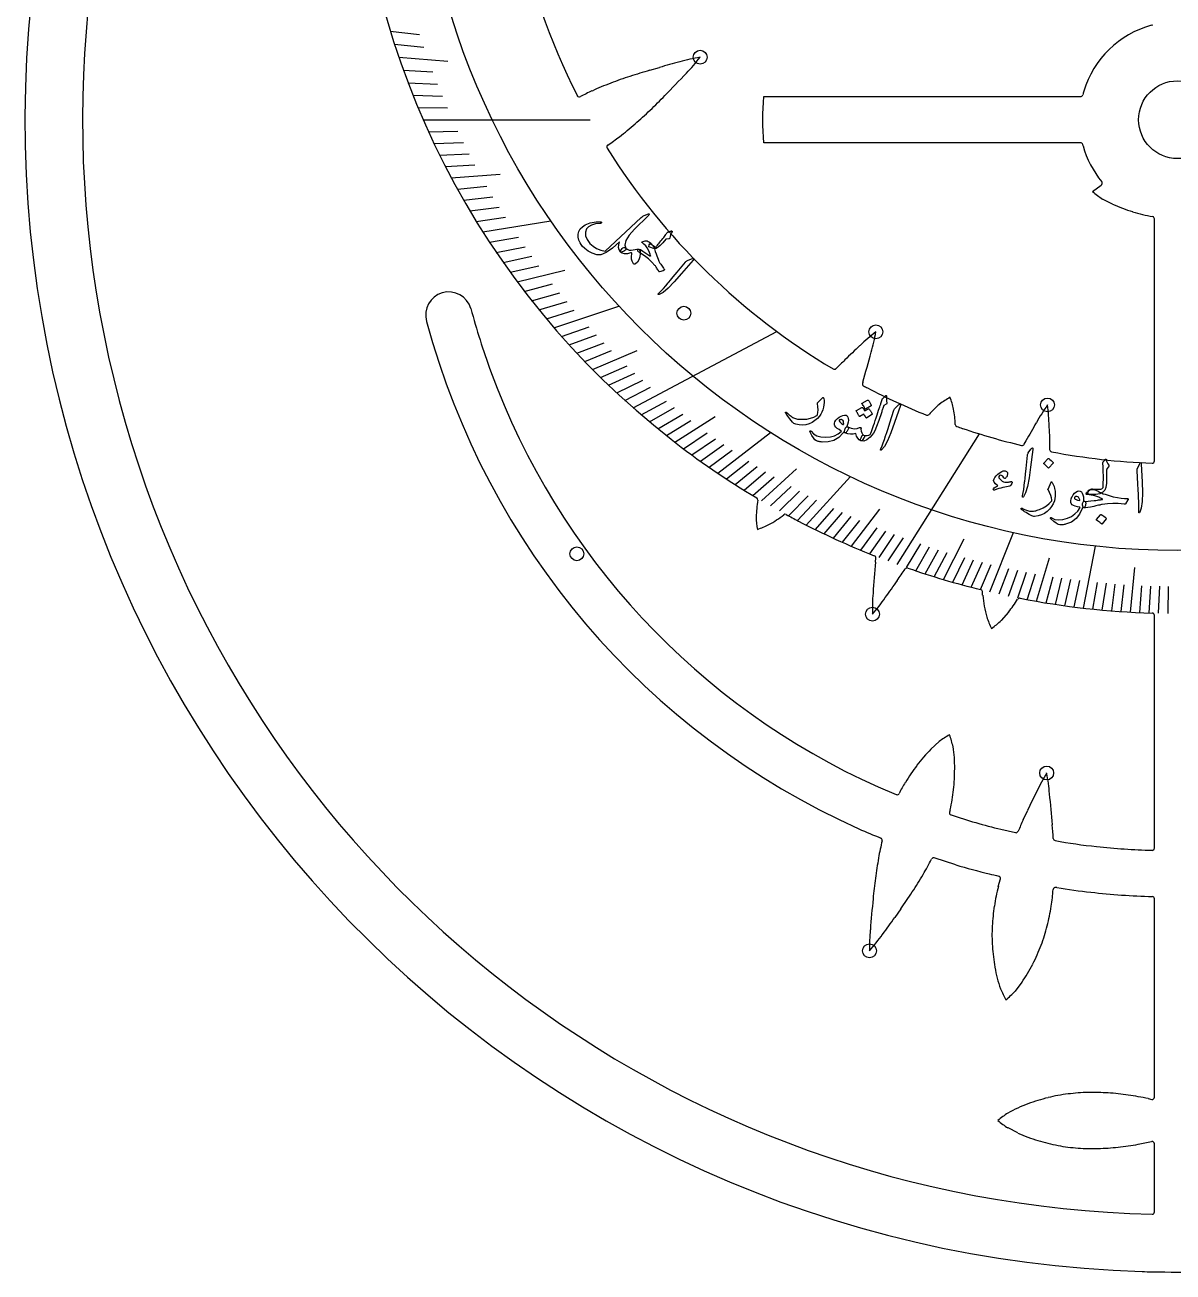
# Model space of a CAD drawing. Header units: millimetres. Extents: x -126 to 126, y -126 to 126.
# Drawn here: x -126 to -0.5, y -126 to 10.4 of the extents above; entities that cross this region are included whole.
import ezdxf

# ---------------------------------------------------------------- set-up
doc = ezdxf.new("R2010")
doc.units = ezdxf.units.MM
for name, color, linetype in [('CUT_INNER', 6, 'Continuous'), ('CUT_OUTER', 1, 'Continuous'), ('ENGRAVE', 7, 'Continuous'), ('ENGRAVE_FINE', 8, 'Continuous'), ('TEXT', 5, 'Continuous')]:
    doc.layers.add(name, color=color, linetype=linetype)

msp = doc.modelspace()

# ---------------------------------------------------------------- linework, layer by layer
at = {"layer": 'CUT_INNER'}
for points in [[(-2.85, 10.32), (-2.71, 10.36)], [(-57.7, 5.4), (-56.62, 5.72)], [(-45.24, 2.52), (-45.23, 2.52), (-10.6, 2.52)], [(-10.6, -2.52), (-45.23, -2.52), (-45.24, -2.52)], [(-10.32, -2.85), (-10.36, -2.71)], [(-9.29, -7.86), (-9.28, -7.86), (-8.33, -7.15)], [(-7.1, -9.23), (-8.19, -8.68), (-8.19, -8.67)], [(-2.52, -37.31), (-2.52, -10.84)], [(-77.25, -20.64), (-77.25, -20.64)], [(-34.4, -28.71), (-34.4, -28.72), (-34.44, -28.83)], [(-14.05, -33.49), (-14.01, -34.63), (-13.99, -35.76), (-13.98, -36.07)], [(-16.76, -35.49), (-16.56, -35.12)], [(-33.03, -48.37), (-33.03, -48.37), (-32.98, -47.92)], [(-21.3, -52), (-21.33, -51.6)], [(-18.47, -53.84), (-19.27, -54.76), (-19.28, -54.77)], [(-2.52, -79.64), (-2.52, -54.2)], [(-26.96, -68.82), (-26.06, -68), (-26.06, -67.99)], [(-32.71, -72.96), (-30.74, -73.79)], [(-24.86, -75.45), (-24.93, -75.71)], [(-16.86, -76.54), (-16.38, -75.51)], [(-19.32, -77.59), (-17.71, -77.95)], [(-24.23, -81.47), (-26.59, -80.71)], [(-19.59, -83.84), (-19.36, -83.01)], [(-13.2, -83.97), (-13.3, -83.95)], [(-2.52, -106.88), (-2.52, -85.19)], [(-30.26, -86.3), (-30.91, -87.23)], [(-17.02, -94.32), (-17.76, -95.3), (-17.76, -95.3)], [(-3.2, -107.04), (-2.82, -107.12)], [(-17.45, -110.79), (-18.53, -110.24), (-18.54, -110.24)], [(-2.52, -119.42), (-2.52, -111.98)]]:
    msp.add_lwpolyline(points, dxfattribs=at)
msp.add_circle((0, 0), 4.25, dxfattribs=at)
for centre, radius, start, end in [((0, 36.01), 89.99, 132.188, 232.0317), ((0, 0), 119.7, 123.398, 268.6716), ((-0.01, 36), 73.6, 191.2498, 206.9699), ((0, 0), 10.71, 105.4605, 163.1168), ((-49.03, -12.11), 19.2, 99.4258, 106.3044), ((-67.41, 18.55), 19.22, 315.5702, 322.4451), ((-12.27, -150.84), 162.72, 105.0139, 105.8153), ((-45.47, -39.45), 46.47, 108.0331, 110.7901), ((-36.84, -65.93), 74.32, 106.3023, 108.0412), ((-165.49, 109.81), 153.18, 315.5989, 316.873), ((-57.2, -12.19), 16.78, 113.957, 118.758), ((-50.2, -26.99), 33.14, 110.79, 114.6172), ((-2.04, 0.59), 8.58, 162.9427, 165.7441), ((-65.39, 2.74), 0.25, 206.8945, 298.2564), ((-109.1, 54.64), 74.3, 313.8315, 315.5729), ((-19.66, 0), 25.71, 174.3747, 185.6253), ((-10.6, 2.77), 0.25, 270, 345.2344), ((-89.82, 34.54), 46.44, 311.0796, 313.8396), ((-81.07, 24.51), 33.13, 307.2485, 311.0797), ((-72.41, 12.87), 18.63, 302.9136, 307.7196), ((-10.6, -2.77), 0.25, 14.7656, 90), ((-62.15, -2.97), 0.25, 123.6186, 212.168), ((-0.01, 36), 73.6, 212.0924, 239.2496), ((0, 0), 10.71, 195.4607, 219.372), ((-8.47, -6.95), 0.25, 306.5074, 38.6719), ((0.89, 4.74), 16.2, 231.079, 235.9007), ((0.42, 7.37), 18.22, 245.6368, 253.0112), ((0.84, 8.69), 19.61, 252.9499, 259.5411), ((-2.77, -10.84), 0.25, 0, 77.9167), ((-79.67, -21.35), 2.52, 16.3442, 196.1982), ((0.62, 0.21), 80.61, 194.9935, 200.0784), ((0, 0), 85, 195.0354, 245.809), ((-21.26, -38.42), 19.21, 127.5539, 134.4283), ((-51.92, -20.04), 19.21, 343.6942, 350.5732), ((76.55, -143.43), 162.72, 133.1389, 133.9403), ((-181.45, 14.22), 153.18, 343.7239, 344.998), ((-37.51, -27.04), 0.25, 239.2383, 314.8632), ((5.34, -69.94), 60.38, 133.6774, 134.9738), ((0, 0), 79.96, 200.0887, 245.8514), ((-34.2, -28.9), 0.25, 163.2618, 242.0508), ((-15.57, 6.23), 40.01, 242.0582, 242.7263), ((-0.05, 35.91), 73.5, 242.5766, 248.1234), ((-19.15, -39.23), 10.63, 130.0902, 138.8707), ((-16.43, -44.17), 16.2, 121.3915, 126.2132), ((-37.89, -34.99), 13.83, 13.998, 19.6473), ((1.41, -42.36), 19.2, 144.4259, 151.3043), ((-33.26, -33.68), 19.22, 0.5701, 7.4453), ((-27.34, -32.07), 0.25, 248.0273, 317.8337), ((-35.26, -33.63), 10.97, 1.6396, 10.4326), ((-24.04, -33.31), 0.25, 182.7913, 250.8398), ((-6.86, 15.88), 52.35, 250.7377, 251.4392), ((-0.01, 35.97), 73.58, 251.3672, 256.6207), ((125.5, -114.46), 162.72, 150.0139, 150.8153), ((-0.07, 35.91), 89.88, 232.0293, 239.2672), ((-16.98, -35.37), 0.25, 256.4648, 331.0897), ((-13.73, -36.06), 0.25, 180.787, 259.2773), ((-0.01, 35.92), 73.53, 259.2054, 267.8402), ((-2.77, -37.31), 0.25, 267.7148, 0), ((-33.99, -43.68), 12.07, 170.0713, 178.8901), ((-46.13, -41.56), 0.25, 351.5413, 59.2383), ((-32.25, -42.78), 13.83, 182.748, 188.3973), ((-50.89, -33.22), 12.69, 299.3758, 308.2035), ((-42.9, -43.39), 0.25, 61.6999, 126.5837), ((-1.67, 32.81), 86.39, 241.5865, 242.5859), ((-51.5, -29.59), 16.2, 290.1415, 294.9632), ((-0.08, 35.84), 89.82, 242.5755, 248.3998), ((-33.23, -47.9), 0.25, 354.5118, 68.3789), ((119.57, -61.79), 153.18, 174.9739, 176.248), ((-29.56, -49.26), 0.25, 70.8411, 146.1132), ((-0.1, 35.65), 89.63, 250.8703, 256.1761), ((-164.23, 42.5), 162.72, 324.3889, 325.1903), ((-86.15, -11.49), 67.79, 324.9861, 326.2825), ((-14.14, -53.46), 19.22, 174.9451, 181.8204), ((-21.58, -51.62), 0.25, 4.7344, 76.1133), ((-47.8, -41.42), 19.2, 318.801, 325.6793), ((-5.77, -50.31), 15.62, 186.2299, 195.1052), ((-28.94, -45.34), 13.48, 320.9189, 328.2643), ((-17.26, -52.57), 0.25, 78.9271, 147.1406), ((0, 35.95), 89.94, 258.9671, 268.2431), ((-7.83, -49.73), 13.83, 199.623, 205.2723), ((-2.77, -54.2), 0.25, 0, 88.0664), ((-30.08, -42.7), 16.2, 307.0165, 311.8382), ((-16.64, -81.17), 16.2, 120.74, 125.5618), ((-37.99, -71.75), 13.83, 13.3465, 18.9958), ((-14.01, -81.64), 18.22, 135.2978, 142.6722), ((-39.97, -70.95), 15.62, 359.9534, 8.8287), ((-12.9, -82.51), 19.62, 142.6121, 149.2033), ((-43.58, -71.02), 19.22, 353.3355, 0.1714), ((2.04, -81.52), 19.2, 148.3191, 155.1973), ((-33.15, -75.21), 19.22, 4.4631, 11.3384), ((-18.83, -79.21), 12.85, 148.2998, 154.4603), ((-44.27, -70.95), 19.93, 346.9345, 353.3454), ((130.74, -145.03), 162.72, 153.9069, 154.7083), ((-30.64, -73.56), 0.25, 247.1186, 333.8925), ((-166.39, -89.1), 153.18, 4.4919, 5.766), ((-24.69, -75.77), 0.25, 165.4295, 252.2034), ((-4.19, -15.38), 64.02, 251.2579, 256.3374), ((-10.99, -24.55), 58.1, 245.7766, 248.349), ((24.8, -96.03), 45.99, 154.9269, 156.661), ((-62.31, -81.1), 48.79, 2.958, 4.6936), ((-4.17, -85.78), 28.96, 166.1215, 169.9408), ((-32.53, -78.78), 0.25, 346.9322, 67.1186), ((-17.66, -77.71), 0.25, 257.2881, 336.501), ((-13.33, -78.57), 0.25, 183.16, 259.8305), ((-3.74, -27.93), 51.79, 259.2745, 264.3398), ((-1, -11.23), 68.68, 263.44, 268.5136), ((-2.77, -79.64), 0.25, 267.4576, 360), ((13.03, -88.95), 46.44, 169.8032, 172.5631), ((-52.76, -67.77), 28.99, 329.376, 333.2008), ((-26.66, -80.95), 0.25, 72.2034, 152.3898), ((-0.27, -0.97), 83.99, 253.4207, 255.9936), ((40.65, -92.56), 74.3, 172.555, 174.2964), ((-67.86, -58.96), 46.47, 326.7566, 329.5136), ((-14.75, -59.27), 23.91, 255.8672, 258.4375), ((-19.6, -82.95), 0.25, 344.7327, 77.2881), ((-91.16, -43.7), 74.32, 325.0258, 326.7647), ((3.52, -89.67), 23.83, 165.825, 171.0964), ((-35.3, -82.61), 21.76, 351.0602, 355.89), ((-13.34, -84.19), 0.25, 79.8305, 174.9283), ((-0.13, -1), 83.99, 261.0478, 263.6207), ((-0.79, -8.85), 76.11, 263.457, 268.5204), ((119.15, -100.33), 153.18, 174.3224, 175.5965), ((-2.77, -85.19), 0.25, 360, 87.4576), ((-163.44, 7.17), 162.72, 323.7374, 324.5388), ((0.82, -89.24), 21.1, 171.1168, 177.0852), ((-35.76, -82.63), 22.21, 345.6232, 351.2804), ((-14.46, -90.48), 19.22, 174.2936, 181.169), ((-0.35, -89.18), 19.93, 177.1039, 183.5149), ((-33.97, -83.08), 20.37, 339.3829, 345.6018), ((-47.98, -78.06), 19.2, 318.1497, 325.0277), ((-1.05, -89.22), 19.22, 183.505, 190.3409), ((-33.27, -83.34), 19.62, 332.7816, 339.3728), ((-4.59, -89.93), 15.62, 190.1229, 198.9982), ((-32.03, -84), 18.22, 325.4673, 332.8417), ((-6.68, -89.5), 13.83, 203.516, 209.1653), ((-29.36, -83.99), 16.2, 310.9095, 315.7312), ((-9.24, -130.19), 23.83, 85.9945, 91.2659), ((-10.93, -122.25), 15.62, 110.2924, 119.1677), ((-9.61, -125.61), 19.22, 103.6744, 110.5104), ((-9.44, -126.29), 19.93, 97.2734, 103.6844), ((-9.3, -127.46), 21.1, 91.2863, 97.2547), ((-9.62, -135.41), 29.07, 81.6368, 85.9815), ((-11.02, -144.95), 38.71, 78.3397, 81.6328), ((-2.77, -106.88), 0.25, 257.7877, 0), ((-10.87, -120.12), 13.83, 123.6855, 129.3348), ((-9.46, -96.83), 16.2, 231.079, 235.9007), ((-9.93, -94.2), 18.22, 245.6368, 253.0112), ((-9.5, -92.86), 19.62, 252.9511, 259.5423), ((-9.63, -81.2), 31.28, 279.8086, 282.5615), ((-2.77, -111.98), 0.25, 360, 102.2123), ((-9.37, -92.13), 20.37, 259.5524, 265.7713), ((-9.24, -90.29), 22.21, 265.7926, 271.4498), ((-9.35, -86.46), 26.04, 271.4671, 276.3026), ((-10.13, -79.42), 33.13, 276.311, 280.1422), ((-2.77, -119.42), 0.25, 268.7695, 360)]:
    msp.add_arc(centre, radius, start, end, dxfattribs=at)
at = {"layer": 'CUT_OUTER'}
msp.add_lwpolyline([(-2.75, -125.97), (-2.75, -125.97)], dxfattribs=at)
for centre, radius, start, end in [((0, 0), 126, 91.4066, 268.2425), ((-0.57, -19.39), 106.61, 268.2266, 268.8234), ((0, -2.4), 123.6, 268.7232, 271.2768)]:
    msp.add_arc(centre, radius, start, end, dxfattribs=at)
at = {"layer": 'ENGRAVE'}
for points in [[(-82.48, 0), (-64.21, 0)], [(-75.95, -12.27), (-68.5, -11.07)], [(-68.18, -22.74), (-61.07, -20.37)], [(-59.52, -31.49), (-43.79, -23.17)], [(-50.26, -38.65), (-44.48, -34.21)], [(-30.63, -48.62), (-21.64, -34.36)], [(-40.58, -44.32), (-35.74, -39.03)], [(-20.5, -51.62), (-17.93, -45.15)], [(-10.27, -53.4), (-8.97, -46.62)]]:
    msp.add_lwpolyline(points, dxfattribs=at)
for centre, radius in [((0, 36.01), 83.12), ((-52.18, 6.83), 0.756), ((-53.96, -21.16), 0.756), ((-32.97, -23.19), 0.756), ((-14.21, -31.19), 0.756), ((-65.66, -47.46), 0.756), ((-33.35, -54.07), 0.756), ((-14.3, -71.43), 0.756), ((-33.67, -90.88), 0.756)]:
    msp.add_circle(centre, radius, dxfattribs=at)
at = {"layer": 'ENGRAVE_FINE'}
for points in [[(-86.06, 9.68), (-82.86, 9.32)], [(-85.61, 8.25), (-82.4, 7.94)], [(-85.13, 6.83), (-79.76, 6.4)], [(-84.64, 5.42), (-81.42, 5.22)], [(-84.13, 4.04), (-80.9, 3.89)], [(-83.6, 2.68), (-80.37, 2.57)], [(-83.05, 1.33), (-79.82, 1.28)], [(-81.89, -1.31), (-78.67, -1.26)], [(-81.29, -2.6), (-78.07, -2.5)], [(-80.68, -3.87), (-77.45, -3.72)], [(-80.04, -5.13), (-76.82, -4.92)], [(-79.4, -6.37), (-74.03, -5.94)], [(-78.73, -7.58), (-75.52, -7.27)], [(-78.06, -8.78), (-74.85, -8.42)], [(-77.37, -9.97), (-74.17, -9.55)], [(-76.66, -11.13), (-73.48, -10.67)], [(-75.22, -13.4), (-72.05, -12.84)], [(-74.48, -14.51), (-71.32, -13.89)], [(-73.73, -15.6), (-70.58, -14.93)], [(-72.97, -16.67), (-69.83, -15.96)], [(-72.19, -17.73), (-66.99, -16.45)], [(-71.41, -18.77), (-68.31, -17.95)], [(-70.61, -19.79), (-67.53, -18.92)], [(-69.81, -20.79), (-66.74, -19.87)], [(-69, -21.77), (-65.95, -20.81)], [(-67.34, -23.69), (-64.33, -22.63)], [(-66.51, -24.63), (-63.51, -23.52)], [(-65.66, -25.54), (-62.69, -24.39)], [(-64.8, -26.44), (-61.86, -25.24)], [(-63.94, -27.33), (-59.06, -25.24)], [(-63.07, -28.19), (-60.17, -26.9)], [(-62.19, -29.04), (-59.32, -27.7)], [(-61.31, -29.88), (-58.46, -28.49)], [(-60.42, -30.69), (-57.6, -29.26)], [(-58.62, -32.28), (-55.85, -30.76)], [(-57.71, -33.05), (-54.98, -31.48)], [(-56.8, -33.8), (-54.09, -32.19)], [(-54.95, -35.26), (-50.54, -32.44)], [(-55.88, -34.54), (-53.2, -32.89)], [(-54.02, -35.97), (-51.41, -34.23)], [(-53.09, -36.66), (-50.51, -34.89)], [(-52.15, -37.34), (-49.61, -35.52)], [(-51.21, -38), (-48.7, -36.14)], [(-49.31, -39.28), (-46.87, -37.34)], [(-48.35, -39.9), (-45.95, -37.92)], [(-45.46, -41.66), (-41.66, -38.18)], [(-47.39, -40.5), (-45.03, -38.49)], [(-46.43, -41.09), (-44.11, -39.04)], [(-44.49, -42.22), (-42.25, -40.1)], [(-43.52, -42.77), (-41.32, -40.61)], [(-42.54, -43.3), (-40.38, -41.11)], [(-41.56, -43.82), (-39.45, -41.59)], [(-39.59, -44.81), (-37.57, -42.52)], [(-38.61, -45.29), (-36.62, -42.96)], [(-37.62, -45.75), (-35.68, -43.39)], [(-35.63, -46.64), (-32.55, -42.6)], [(-36.62, -46.2), (-34.73, -43.81)], [(-34.63, -47.06), (-32.83, -44.61)], [(-33.64, -47.47), (-31.88, -44.99)], [(-32.63, -47.86), (-30.93, -45.36)], [(-31.63, -48.25), (-29.97, -45.72)], [(-25.58, -50.28), (-23.31, -45.82)], [(-29.62, -48.97), (-28.06, -46.39)], [(-28.61, -49.32), (-27.1, -46.71)], [(-27.6, -49.65), (-26.14, -47.02)], [(-26.59, -49.97), (-25.18, -47.32)], [(-24.57, -50.57), (-23.26, -47.88)], [(-23.55, -50.85), (-22.3, -48.14)], [(-22.54, -51.12), (-21.33, -48.39)], [(-21.52, -51.38), (-20.37, -48.62)], [(-19.48, -51.86), (-18.43, -49.07)], [(-15.4, -52.66), (-14.01, -47.91)], [(-5.14, -53.84), (-4.67, -48.95)], [(-18.46, -52.08), (-17.47, -49.27)], [(-17.44, -52.28), (-16.5, -49.46)], [(-16.42, -52.48), (-15.53, -49.64)], [(-14.37, -52.83), (-13.6, -49.97)], [(-13.35, -52.99), (-12.63, -50.12)], [(-12.32, -53.14), (-11.66, -50.26)], [(-11.3, -53.28), (-10.69, -50.38)], [(-9.25, -53.51), (-8.74, -50.6)], [(-8.22, -53.61), (-7.77, -50.69)], [(-7.19, -53.7), (-6.8, -50.77)], [(-6.17, -53.78), (-5.83, -50.85)], [(-4.11, -53.9), (-3.89, -50.95)], [(-3.08, -53.94), (-2.92, -50.99)], [(-2.06, -53.97), (-1.94, -51.02)], [(-1.03, -53.98), (-0.97, -51.04)]]:
    msp.add_lwpolyline(points, dxfattribs=at)
at = {"layer": 'TEXT'}
for points in [[(-59.38, -11.97), (-59.96, -12.62), (-60.3, -13.2), (-60.41, -13.71), (-60.28, -14.15), (-60.3, -14.2), (-60.35, -14.26), (-60.45, -14.33), (-60.59, -14.41), (-60.7, -14.46), (-60.79, -14.5), (-60.86, -14.5), (-60.9, -14.48), (-61.04, -14.24), (-61.11, -13.97), (-61.09, -13.68), (-60.99, -13.37), (-61.78, -14.06), (-62.46, -14.52), (-63.03, -14.76), (-63.49, -14.76), (-64, -14.58), (-64.43, -14.36), (-64.79, -14.1), (-65.07, -13.81), (-65.29, -13.48), (-65.44, -13.16), (-65.52, -12.83), (-65.52, -12.51), (-65.44, -12.21), (-65.29, -11.95), (-65.06, -11.71), (-64.76, -11.51), (-64.58, -11.43), (-64.39, -11.35), (-64.2, -11.29), (-64, -11.24), (-63.78, -11.2), (-63.56, -11.17), (-63.33, -11.16), (-63.09, -11.16), (-63.06, -11.16), (-63.04, -11.17), (-63.01, -11.18), (-62.99, -11.2), (-62.98, -11.22), (-62.98, -11.25), (-62.98, -11.27), (-62.99, -11.29), (-63.01, -11.31), (-63.03, -11.33), (-63.06, -11.34), (-63.1, -11.34), (-63.64, -11.4), (-64.07, -11.52), (-64.4, -11.71), (-64.61, -11.95), (-64.73, -12.31), (-64.71, -12.69), (-64.54, -13.09), (-64.23, -13.52), (-63.89, -13.84), (-63.5, -14.1), (-63.06, -14.28), (-62.58, -14.38), (-58.62, -10.71), (-58.52, -10.63), (-58.44, -10.56), (-58.36, -10.51), (-58.3, -10.47), (-57.84, -10.29), (-57.77, -10.31), (-57.76, -10.35), (-57.79, -10.42), (-57.87, -10.51)], [(-55.52, -12.22), (-55.49, -12.21), (-55.46, -12.2), (-55.43, -12.19), (-55.4, -12.18), (-55.38, -12.18), (-55.36, -12.17), (-55.35, -12.16), (-55.34, -12.16), (-55.32, -12.16), (-55.3, -12.16), (-55.28, -12.17), (-55.27, -12.18), (-55.26, -12.2), (-55.25, -12.21), (-55.26, -12.23), (-55.26, -12.25), (-55.35, -12.42), (-55.42, -12.59), (-55.46, -12.76), (-55.49, -12.93), (-55.5, -12.96), (-55.52, -12.99), (-55.56, -13.01), (-55.6, -13.03), (-55.93, -13.06), (-56.27, -13.46), (-56.54, -13.75), (-56.78, -13.95), (-56.98, -14.08), (-57.14, -14.12), (-57.26, -14.1), (-57.4, -14.06), (-57.58, -13.99), (-57.8, -13.89), (-57.75, -13.69), (-57.67, -13.59), (-57.56, -13.59), (-57.42, -13.68), (-57.32, -13.77), (-57.23, -13.84), (-57.14, -13.9), (-57.06, -13.94), (-57.04, -13.92), (-57, -13.89), (-56.96, -13.84), (-56.9, -13.77), (-56.84, -13.7), (-56.76, -13.61), (-56.68, -13.51), (-56.59, -13.39), (-56.47, -13.25), (-56.36, -13.12), (-56.26, -12.99), (-56.17, -12.87), (-56.09, -12.76), (-56.01, -12.66), (-55.95, -12.56), (-55.89, -12.47), (-55.84, -12.4), (-55.8, -12.35), (-55.76, -12.31), (-55.73, -12.29), (-55.69, -12.28), (-55.65, -12.27), (-55.59, -12.25), (-55.52, -12.22)], [(-58.53, -13.37), (-58.42, -13.31), (-58.31, -13.27), (-58.2, -13.25), (-58.1, -13.24), (-57.98, -13.26), (-57.85, -13.32), (-57.72, -13.4), (-57.59, -13.51), (-57.52, -13.58), (-57.45, -13.65), (-57.4, -13.72), (-57.34, -13.8), (-57.3, -13.87), (-57.26, -13.95), (-57.22, -14.03), (-57.19, -14.11), (-57.09, -14.4), (-57, -14.66), (-56.92, -14.88), (-56.85, -15.08), (-56.79, -15.24), (-56.73, -15.37), (-56.69, -15.47), (-56.65, -15.55), (-56.58, -15.67), (-56.5, -15.8), (-56.42, -15.91), (-56.35, -16.02), (-56.27, -16.12), (-56.2, -16.22), (-56.14, -16.31), (-56.07, -16.39), (-56.07, -16.4), (-56.07, -16.42), (-56.08, -16.43), (-56.11, -16.45), (-56.23, -16.52), (-56.36, -16.57), (-56.49, -16.61), (-56.63, -16.64), (-56.64, -16.64), (-56.66, -16.64), (-56.68, -16.62), (-56.69, -16.61), (-56.75, -16.5), (-56.81, -16.4), (-56.87, -16.31), (-56.92, -16.22), (-56.98, -16.14), (-57.03, -16.06), (-57.08, -15.99), (-57.13, -15.93), (-57.46, -15.56), (-57.84, -15.21), (-58.28, -14.88), (-58.79, -14.56), (-58.87, -14.5), (-58.94, -14.44), (-58.99, -14.37), (-59.01, -14.29), (-59.02, -14.23), (-59.01, -14.18), (-58.97, -14.16), (-58.9, -14.15), (-58.72, -14.21), (-58.46, -14.36), (-58.11, -14.58), (-57.67, -14.89), (-57.65, -14.9), (-57.63, -14.9), (-57.62, -14.91), (-57.61, -14.9), (-57.61, -14.84), (-57.64, -14.72), (-57.72, -14.53), (-57.83, -14.28), (-57.98, -14.01), (-58.14, -13.78), (-58.33, -13.6), (-58.54, -13.44), (-58.56, -13.43), (-58.56, -13.41), (-58.55, -13.39), (-58.53, -13.37)], [(-58.86, -14.17), (-58.8, -14.26), (-58.76, -14.36), (-58.74, -14.49), (-58.74, -14.63), (-58.79, -15), (-58.89, -15.31), (-59.04, -15.57), (-59.25, -15.77), (-59.33, -15.81), (-59.4, -15.81), (-59.46, -15.77), (-59.52, -15.7), (-59.62, -15.48), (-59.68, -15.24), (-59.69, -14.96), (-59.66, -14.66), (-59.65, -14.6), (-59.68, -14.56), (-59.72, -14.55), (-59.79, -14.56), (-60.14, -14.66), (-60.45, -14.67), (-60.7, -14.61), (-60.9, -14.47), (-60.91, -14.45), (-60.91, -14.42), (-60.9, -14.37), (-60.88, -14.32), (-60.8, -14.2), (-60.71, -14.1), (-60.62, -14.02), (-60.53, -13.97), (-60.49, -13.97), (-60.44, -13.97), (-60.4, -13.99), (-60.36, -14.02), (-60.16, -14.16), (-59.95, -14.25), (-59.74, -14.27), (-59.52, -14.24), (-59.29, -14.18), (-59.1, -14.15), (-58.96, -14.15), (-58.86, -14.17)], [(-53.12, -15.22), (-52.96, -15.17), (-52.88, -15.18), (-52.88, -15.24), (-52.96, -15.35), (-54.23, -16.83), (-55.01, -17.74), (-55.67, -18.43), (-56.23, -18.88), (-56.67, -19.11), (-56.71, -19.11), (-56.75, -19.11), (-56.76, -19.1), (-56.76, -19.07), (-56.76, -19.05), (-56.74, -19.02), (-56.72, -18.99), (-56.69, -18.96), (-56.44, -18.72), (-56.19, -18.45), (-55.94, -18.16), (-55.68, -17.85), (-55.61, -17.77), (-55.43, -17.54), (-55.13, -17.18), (-54.71, -16.68), (-53.79, -15.57), (-53.74, -15.51), (-53.69, -15.47), (-53.63, -15.43), (-53.58, -15.4)], [(-38.79, -30.39), (-38.78, -30.38), (-38.76, -30.37), (-38.76, -30.36), (-38.75, -30.36), (-38.73, -30.37), (-38.71, -30.4), (-38.69, -30.43), (-38.68, -30.48), (-38.64, -30.7), (-38.63, -30.93), (-38.65, -31.18), (-38.7, -31.44), (-38.78, -31.71), (-38.88, -31.96), (-39, -32.2), (-39.13, -32.42), (-39.37, -32.68), (-39.63, -32.9), (-39.93, -33.09), (-40.27, -33.25), (-40.63, -33.35), (-40.99, -33.39), (-41.36, -33.37), (-41.74, -33.29), (-41.84, -33.25), (-41.93, -33.21), (-42.01, -33.15), (-42.08, -33.07), (-42.23, -32.89), (-42.37, -32.72), (-42.49, -32.57), (-42.6, -32.43), (-42.69, -32.31), (-42.76, -32.21), (-42.81, -32.12), (-42.85, -32.05), (-42.86, -32.04), (-42.86, -32.02), (-42.86, -32.01), (-42.85, -32), (-42.84, -31.98), (-42.83, -31.97), (-42.82, -31.97), (-42.8, -31.96), (-42.79, -31.96), (-42.77, -31.97), (-42.75, -31.98), (-42.74, -32), (-42.64, -32.1), (-42.54, -32.2), (-42.44, -32.28), (-42.35, -32.36), (-42.25, -32.43), (-42.16, -32.5), (-42.07, -32.55), (-41.97, -32.6), (-41.87, -32.64), (-41.77, -32.68), (-41.66, -32.71), (-41.54, -32.73), (-41.41, -32.75), (-41.27, -32.76), (-41.13, -32.76), (-40.98, -32.76), (-40.54, -32.73), (-40.13, -32.65), (-39.76, -32.52), (-39.43, -32.35), (-39.41, -32.33), (-39.38, -32.31), (-39.37, -32.28), (-39.35, -32.25), (-39.31, -32.01), (-39.3, -31.73), (-39.32, -31.41), (-39.37, -31.04), (-39.37, -31.02), (-39.36, -31), (-39.36, -30.98), (-39.35, -30.97)], [(-32.22, -30.47), (-32.12, -30.37), (-32.04, -30.3), (-31.98, -30.24), (-31.94, -30.21), (-31.92, -30.18), (-31.89, -30.17), (-31.87, -30.17), (-31.84, -30.17), (-31.82, -30.19), (-31.81, -30.21), (-31.8, -30.24), (-31.8, -30.28), (-31.82, -30.46), (-31.82, -30.63), (-31.8, -30.79), (-31.76, -30.94), (-31.75, -30.99), (-31.76, -31.03), (-31.79, -31.07), (-31.85, -31.11), (-32.1, -31.26), (-32.14, -31.36), (-32.18, -31.46), (-32.21, -31.56), (-32.25, -31.66), (-32.28, -31.76), (-32.31, -31.85), (-32.34, -31.95), (-32.37, -32.04), (-32.66, -32.89), (-32.9, -33.55), (-33.09, -34.01), (-33.24, -34.28), (-33.61, -34.72), (-33.97, -35), (-34.3, -35.14), (-34.62, -35.12), (-34.63, -35.12), (-34.63, -35.11), (-34.64, -35.11), (-34.65, -35.11), (-34.67, -35.04), (-34.65, -34.94), (-34.6, -34.79), (-34.5, -34.6), (-34.46, -34.53), (-34.41, -34.48), (-34.36, -34.47), (-34.31, -34.48), (-34.11, -34.53), (-33.92, -34.54), (-33.75, -34.5), (-33.6, -34.42), (-33.54, -34.27), (-33.47, -34.09), (-33.39, -33.89), (-33.31, -33.67), (-33.23, -33.43), (-33.14, -33.17), (-33.04, -32.88), (-32.94, -32.58), (-32.84, -32.28), (-32.75, -32.01), (-32.67, -31.77), (-32.6, -31.56), (-32.54, -31.38), (-32.49, -31.24), (-32.45, -31.12), (-32.42, -31.03), (-32.29, -30.59), (-32.27, -30.55), (-32.25, -30.52), (-32.24, -30.49), (-32.22, -30.47)], [(-33.89, -30.65), (-33.87, -30.65), (-33.86, -30.65), (-33.84, -30.65), (-33.82, -30.66), (-33.77, -30.72), (-33.72, -30.79), (-33.67, -30.85), (-33.63, -30.91), (-33.59, -30.98), (-33.55, -31.05), (-33.52, -31.12), (-33.48, -31.2), (-33.48, -31.22), (-33.48, -31.24), (-33.49, -31.26), (-33.5, -31.27), (-34.1, -31.64), (-34.12, -31.65), (-34.14, -31.64), (-34.15, -31.62), (-34.17, -31.59), (-34.18, -31.57), (-34.2, -31.53), (-34.23, -31.48), (-34.26, -31.42), (-34.3, -31.34), (-34.36, -31.26), (-34.42, -31.15), (-34.49, -31.04), (-34.5, -31.02), (-34.5, -31), (-34.49, -30.99), (-34.48, -30.99)], [(-30.49, -31.19), (-30.37, -31.09), (-30.29, -31.06), (-30.27, -31.12), (-30.3, -31.26), (-30.94, -33.1), (-31.33, -34.24), (-31.69, -35.11), (-32.04, -35.74), (-32.36, -36.11), (-32.4, -36.14), (-32.43, -36.15), (-32.45, -36.14), (-32.46, -36.12), (-32.47, -36.09), (-32.46, -36.06), (-32.45, -36.02), (-32.44, -35.98), (-32.3, -35.67), (-32.16, -35.33), (-32.03, -34.97), (-31.91, -34.58), (-31.88, -34.48), (-31.79, -34.2), (-31.64, -33.76), (-31.44, -33.14), (-31, -31.76), (-30.97, -31.69), (-30.93, -31.63), (-30.9, -31.58), (-30.86, -31.53)], [(-36.56, -34.24), (-37.03, -34.73), (-37.57, -35.06), (-38.18, -35.24), (-38.86, -35.25), (-38.94, -35.24), (-39.03, -35.23), (-39.11, -35.22), (-39.19, -35.2), (-39.27, -35.18), (-39.35, -35.15), (-39.42, -35.13), (-39.48, -35.1), (-39.63, -34.99), (-39.79, -34.8), (-39.97, -34.52), (-40.17, -34.16), (-40.18, -34.11), (-40.19, -34.07), (-40.18, -34.04), (-40.16, -34.02), (-40.13, -34.02), (-40.1, -34.02), (-40.08, -34.04), (-40.05, -34.07), (-39.79, -34.35), (-39.43, -34.55), (-38.98, -34.67), (-38.44, -34.7), (-37.95, -34.66), (-37.51, -34.55), (-37.11, -34.35), (-36.76, -34.08), (-36.75, -34.07), (-36.75, -34.06), (-36.75, -34.05), (-36.76, -34.04), (-37, -33.89), (-37.19, -33.75), (-37.34, -33.62), (-37.45, -33.49), (-37.5, -33.35), (-37.5, -33.19), (-37.45, -33.03), (-37.34, -32.85), (-37.32, -32.83), (-37.3, -32.8), (-37.28, -32.78), (-37.26, -32.76), (-37.24, -32.74), (-37.21, -32.71), (-37.19, -32.69), (-37.16, -32.66), (-36.97, -32.51), (-36.78, -32.4), (-36.6, -32.33), (-36.41, -32.3), (-36.24, -32.32), (-36.12, -32.39), (-36.03, -32.51), (-35.99, -32.67), (-35.98, -32.87), (-36, -33.08), (-36.06, -33.31), (-36.15, -33.55), (-36.14, -33.56), (-36.12, -33.56), (-36.11, -33.57), (-36.1, -33.57), (-36.08, -33.58), (-36.07, -33.58), (-36.05, -33.59), (-36.04, -33.6), (-36, -33.63), (-35.98, -33.68), (-35.98, -33.75), (-36, -33.83), (-36.03, -33.91), (-36.07, -33.99), (-36.12, -34.06), (-36.18, -34.13), (-36.24, -34.19), (-36.29, -34.23), (-36.34, -34.24), (-36.37, -34.24), (-36.51, -34.17), (-36.52, -34.18), (-36.53, -34.2), (-36.54, -34.22), (-36.56, -34.24)], [(-33.78, -31.62), (-33.77, -31.62), (-33.76, -31.62), (-33.74, -31.63), (-33.72, -31.64), (-33.67, -31.7), (-33.62, -31.76), (-33.57, -31.82), (-33.52, -31.89), (-33.48, -31.95), (-33.44, -32.02), (-33.41, -32.1), (-33.37, -32.17), (-33.37, -32.19), (-33.37, -32.21), (-33.38, -32.23), (-33.4, -32.24), (-34, -32.62), (-34.01, -32.62), (-34.03, -32.61), (-34.04, -32.6), (-34.05, -32.57), (-34.06, -32.55), (-34.08, -32.53), (-34.1, -32.49), (-34.13, -32.45), (-34.16, -32.39), (-34.2, -32.33), (-34.24, -32.26), (-34.29, -32.18), (-34.74, -32.45), (-34.76, -32.45), (-34.77, -32.44), (-34.79, -32.43), (-34.8, -32.4), (-34.81, -32.37), (-34.83, -32.34), (-34.86, -32.29), (-34.9, -32.23), (-34.94, -32.15), (-34.99, -32.06), (-35.06, -31.96), (-35.13, -31.84), (-35.13, -31.82), (-35.13, -31.81), (-35.13, -31.8), (-35.11, -31.79), (-34.51, -31.46), (-34.5, -31.46), (-34.49, -31.46), (-34.47, -31.46), (-34.45, -31.47), (-34.41, -31.52), (-34.38, -31.56), (-34.34, -31.61), (-34.3, -31.65), (-34.27, -31.7), (-34.24, -31.75), (-34.21, -31.8), (-34.18, -31.85)], [(-36.49, -33.27), (-36.5, -33.11), (-36.53, -32.97), (-36.59, -32.87), (-36.68, -32.81), (-36.74, -32.79), (-36.81, -32.79), (-36.87, -32.8), (-36.93, -32.82), (-36.95, -32.83), (-36.97, -32.85), (-36.97, -32.88), (-36.97, -32.92), (-36.93, -33.02), (-36.85, -33.12), (-36.72, -33.22), (-36.55, -33.31), (-36.53, -33.32), (-36.51, -33.31), (-36.5, -33.3), (-36.49, -33.27)], [(-34.31, -34.48), (-34.26, -34.52), (-34.22, -34.56), (-34.21, -34.6), (-34.21, -34.62), (-34.22, -34.66), (-34.23, -34.7), (-34.26, -34.74), (-34.29, -34.79), (-34.4, -34.95), (-34.49, -35.06), (-34.56, -35.12), (-34.62, -35.12), (-34.8, -35), (-34.96, -34.82), (-35.08, -34.59), (-35.18, -34.3), (-35.46, -34.38), (-35.75, -34.4), (-36.05, -34.35), (-36.38, -34.24), (-36.41, -34.21), (-36.42, -34.18), (-36.43, -34.13), (-36.42, -34.08), (-36.32, -33.76), (-36.31, -33.72), (-36.29, -33.69), (-36.26, -33.65), (-36.22, -33.62), (-36.18, -33.6), (-36.13, -33.59), (-36.09, -33.59), (-36.05, -33.6), (-35.66, -33.73), (-35.32, -33.79), (-35.02, -33.77), (-34.76, -33.67), (-34.73, -33.66), (-34.7, -33.65), (-34.67, -33.65), (-34.63, -33.66), (-34.61, -33.68), (-34.59, -33.7), (-34.59, -33.73), (-34.6, -33.76), (-34.61, -33.79), (-34.62, -33.81), (-34.63, -33.83), (-34.63, -33.85), (-34.58, -34.05), (-34.51, -34.23), (-34.42, -34.37), (-34.31, -34.48)], [(-16.03, -36.02), (-15.93, -35.9), (-15.86, -35.86), (-15.83, -35.91), (-15.83, -36.05), (-16.07, -37.99), (-16.22, -39.17), (-16.39, -40.11), (-16.6, -40.79), (-16.85, -41.23), (-16.88, -41.26), (-16.91, -41.27), (-16.93, -41.27), (-16.94, -41.25), (-16.95, -41.23), (-16.96, -41.2), (-16.95, -41.16), (-16.95, -41.11), (-16.87, -40.78), (-16.81, -40.42), (-16.76, -40.04), (-16.72, -39.63), (-16.7, -39.52), (-16.67, -39.24), (-16.62, -38.77), (-16.55, -38.12), (-16.4, -36.69), (-16.39, -36.61), (-16.37, -36.55), (-16.34, -36.48), (-16.31, -36.43)], [(-14.14, -37.06), (-14.13, -37.06), (-14.12, -37.05), (-14.1, -37.05), (-14.08, -37.06), (-13.95, -37.15), (-13.82, -37.25), (-13.71, -37.36), (-13.61, -37.49), (-13.6, -37.51), (-13.6, -37.52), (-13.6, -37.54), (-13.61, -37.55), (-14.08, -38.08), (-14.1, -38.09), (-14.11, -38.09), (-14.13, -38.08), (-14.15, -38.05), (-14.17, -38.04), (-14.2, -38.01), (-14.24, -37.97), (-14.29, -37.92), (-14.35, -37.85), (-14.43, -37.78), (-14.52, -37.7), (-14.62, -37.61), (-14.63, -37.6), (-14.63, -37.58), (-14.63, -37.57), (-14.62, -37.56)], [(-8.12, -40.11), (-8.11, -39.88), (-8.11, -39.64), (-8.1, -39.39), (-8.1, -39.13), (-8.1, -38.85), (-8.11, -38.56), (-8.11, -38.25), (-8.12, -37.93), (-8.18, -37.6), (-8.17, -37.55), (-8.16, -37.51), (-8.15, -37.48), (-8.13, -37.44), (-8.12, -37.42), (-8.1, -37.4), (-8.08, -37.37), (-8.05, -37.34), (-8.02, -37.3), (-7.99, -37.25), (-7.95, -37.2), (-7.91, -37.14), (-7.89, -37.12), (-7.87, -37.11), (-7.86, -37.1), (-7.83, -37.1), (-7.82, -37.1), (-7.8, -37.12), (-7.79, -37.14), (-7.79, -37.17), (-7.75, -37.33), (-7.7, -37.49), (-7.62, -37.64), (-7.52, -37.79), (-7.49, -37.84), (-7.49, -37.88), (-7.5, -37.91), (-7.53, -37.95), (-7.71, -38.16), (-7.73, -38.19), (-7.74, -38.23), (-7.75, -38.27), (-7.75, -38.33), (-7.75, -39.11), (-7.78, -39.73), (-7.84, -40.2), (-7.95, -40.51), (-8.15, -40.74), (-8.48, -40.9), (-8.94, -40.99), (-9.53, -40.99), (-9.74, -40.95), (-9.83, -40.87), (-9.81, -40.75), (-9.68, -40.59), (-9.66, -40.56), (-9.64, -40.54), (-9.62, -40.52), (-9.6, -40.5), (-9.58, -40.48), (-9.56, -40.47), (-9.54, -40.45), (-9.52, -40.43), (-9.48, -40.4), (-9.43, -40.38), (-9.37, -40.37), (-9.31, -40.37), (-9.03, -40.39), (-8.78, -40.4), (-8.56, -40.4), (-8.37, -40.38), (-8.27, -40.35), (-8.19, -40.3), (-8.14, -40.22), (-8.12, -40.11)], [(-4.16, -37.67), (-4.08, -37.53), (-4.02, -37.48), (-3.98, -37.52), (-3.96, -37.66), (-3.88, -39.61), (-3.84, -40.81), (-3.86, -41.76), (-3.96, -42.47), (-4.13, -42.93), (-4.16, -42.97), (-4.18, -42.99), (-4.2, -42.99), (-4.22, -42.98), (-4.23, -42.95), (-4.24, -42.92), (-4.24, -42.88), (-4.24, -42.84), (-4.22, -42.5), (-4.22, -42.13), (-4.23, -41.75), (-4.26, -41.34), (-4.26, -41.23), (-4.28, -40.95), (-4.3, -40.48), (-4.34, -39.83), (-4.42, -38.38), (-4.42, -38.31), (-4.41, -38.24), (-4.4, -38.17), (-4.38, -38.12)], [(-18.23, -39.95), (-18.26, -40), (-18.29, -40.04), (-18.33, -40.06), (-18.36, -40.08), (-18.53, -40.1), (-18.7, -40.13), (-18.89, -40.17), (-19.08, -40.21), (-19.3, -40.27), (-19.52, -40.33), (-19.76, -40.41), (-20.01, -40.49), (-20.05, -40.5), (-20.08, -40.5), (-20.11, -40.48), (-20.13, -40.46), (-20.14, -40.45), (-20.14, -40.44), (-20.14, -40.44), (-20.14, -40.43), (-20.12, -40.35), (-20.03, -40.25), (-19.87, -40.14), (-19.64, -40.02), (-19.89, -39.83), (-20.04, -39.63), (-20.1, -39.45), (-20.06, -39.26), (-19.98, -39.11), (-19.84, -38.94), (-19.63, -38.76), (-19.37, -38.57), (-19.21, -38.47), (-19.07, -38.41), (-18.95, -38.38), (-18.85, -38.38), (-18.69, -38.45), (-18.59, -38.56), (-18.57, -38.71), (-18.61, -38.9), (-18.63, -38.97), (-18.67, -39.04), (-18.72, -39.1), (-18.78, -39.17), (-18.84, -39.22), (-18.89, -39.23), (-18.94, -39.21), (-18.98, -39.16), (-19.11, -38.99), (-19.23, -38.89), (-19.34, -38.87), (-19.45, -38.92), (-19.52, -39.02), (-19.52, -39.14), (-19.44, -39.28), (-19.29, -39.43), (-19.16, -39.52), (-19.02, -39.59), (-18.86, -39.63), (-18.69, -39.65), (-18.63, -39.65), (-18.56, -39.64), (-18.49, -39.63), (-18.42, -39.61), (-18.38, -39.6), (-18.35, -39.59), (-18.31, -39.58), (-18.27, -39.58), (-18.24, -39.57), (-18.21, -39.57), (-18.18, -39.57), (-18.16, -39.57), (-18.1, -39.58), (-18.07, -39.62), (-18.08, -39.68), (-18.12, -39.76)], [(-13.82, -39.63), (-13.82, -39.62), (-13.81, -39.61), (-13.8, -39.6), (-13.79, -39.6), (-13.77, -39.6), (-13.75, -39.61), (-13.72, -39.64), (-13.69, -39.68), (-13.58, -39.88), (-13.49, -40.09), (-13.43, -40.33), (-13.39, -40.6), (-13.37, -40.88), (-13.37, -41.15), (-13.4, -41.41), (-13.46, -41.66), (-13.59, -41.99), (-13.76, -42.29), (-13.98, -42.57), (-14.24, -42.83), (-14.54, -43.05), (-14.87, -43.21), (-15.23, -43.32), (-15.62, -43.37), (-15.72, -43.37), (-15.81, -43.35), (-15.91, -43.32), (-16, -43.28), (-16.21, -43.16), (-16.4, -43.05), (-16.56, -42.95), (-16.71, -42.86), (-16.83, -42.77), (-16.94, -42.7), (-17.02, -42.64), (-17.08, -42.59), (-17.09, -42.57), (-17.1, -42.56), (-17.1, -42.55), (-17.1, -42.53), (-17.09, -42.52), (-17.09, -42.51), (-17.08, -42.49), (-17.06, -42.48), (-17.05, -42.48), (-17.03, -42.48), (-17.01, -42.48), (-16.99, -42.49), (-16.86, -42.56), (-16.73, -42.61), (-16.61, -42.66), (-16.5, -42.71), (-16.39, -42.74), (-16.28, -42.77), (-16.17, -42.79), (-16.06, -42.8), (-15.96, -42.8), (-15.85, -42.8), (-15.73, -42.79), (-15.61, -42.77), (-15.49, -42.75), (-15.35, -42.71), (-15.22, -42.67), (-15.08, -42.62), (-14.67, -42.43), (-14.32, -42.22), (-14.02, -41.98), (-13.76, -41.7), (-13.74, -41.67), (-13.73, -41.65), (-13.72, -41.61), (-13.72, -41.58), (-13.77, -41.34), (-13.85, -41.08), (-13.98, -40.78), (-14.15, -40.44), (-14.16, -40.42), (-14.16, -40.4), (-14.16, -40.39), (-14.15, -40.38)], [(-10.42, -42.5), (-10.7, -43.12), (-11.09, -43.61), (-11.6, -43.99), (-12.23, -44.23), (-12.32, -44.25), (-12.4, -44.27), (-12.49, -44.28), (-12.57, -44.29), (-12.65, -44.3), (-12.72, -44.31), (-12.8, -44.3), (-12.87, -44.3), (-13.04, -44.25), (-13.26, -44.12), (-13.53, -43.92), (-13.84, -43.65), (-13.87, -43.61), (-13.88, -43.58), (-13.89, -43.55), (-13.87, -43.52), (-13.85, -43.5), (-13.82, -43.5), (-13.79, -43.5), (-13.76, -43.52), (-13.42, -43.7), (-13.01, -43.76), (-12.55, -43.72), (-12.02, -43.57), (-11.58, -43.37), (-11.21, -43.11), (-10.9, -42.79), (-10.65, -42.42), (-10.65, -42.4), (-10.66, -42.39), (-10.66, -42.38), (-10.67, -42.37), (-10.95, -42.32), (-11.18, -42.26), (-11.36, -42.18), (-11.51, -42.1), (-11.61, -41.98), (-11.66, -41.84), (-11.67, -41.66), (-11.62, -41.45), (-11.61, -41.43), (-11.6, -41.4), (-11.59, -41.37), (-11.58, -41.34), (-11.57, -41.31), (-11.55, -41.28), (-11.54, -41.25), (-11.52, -41.22), (-11.4, -41.01), (-11.26, -40.84), (-11.1, -40.71), (-10.94, -40.62), (-10.77, -40.59), (-10.63, -40.61), (-10.51, -40.69), (-10.41, -40.82), (-10.34, -41.01), (-10.28, -41.22), (-10.26, -41.45), (-10.27, -41.71), (-10.25, -41.71), (-10.24, -41.71), (-10.22, -41.71), (-10.21, -41.71), (-10.19, -41.71), (-10.18, -41.71), (-10.16, -41.71), (-10.15, -41.72), (-10.1, -41.73), (-10.06, -41.77), (-10.04, -41.83), (-10.03, -41.92), (-10.03, -42), (-10.04, -42.09), (-10.07, -42.18), (-10.1, -42.27), (-10.13, -42.34), (-10.17, -42.39), (-10.2, -42.42), (-10.24, -42.43), (-10.39, -42.41), (-10.4, -42.43), (-10.4, -42.44), (-10.41, -42.47), (-10.42, -42.5)], [(-8.69, -40.62), (-8.51, -40.72), (-8.32, -40.8), (-8.12, -40.89), (-7.91, -40.96), (-7.7, -41.03), (-7.48, -41.1), (-7.25, -41.16), (-7.02, -41.22), (-6.56, -41.31), (-6.16, -41.38), (-5.8, -41.41), (-5.5, -41.41), (-5.47, -41.41), (-5.44, -41.42), (-5.42, -41.44), (-5.41, -41.47), (-5.4, -41.49), (-5.4, -41.52), (-5.41, -41.55), (-5.42, -41.58), (-5.69, -41.99), (-5.72, -42.02), (-5.75, -42.04), (-5.79, -42.04), (-5.83, -42.04), (-6.47, -41.98), (-7.08, -41.96), (-7.67, -42), (-8.24, -42.08), (-8.27, -42.08), (-8.32, -42.09), (-8.4, -42.11), (-8.5, -42.13), (-8.63, -42.16), (-8.77, -42.2), (-8.94, -42.23), (-9.13, -42.28), (-9.51, -42.36), (-9.82, -42.41), (-10.06, -42.44), (-10.25, -42.43), (-10.29, -42.41), (-10.33, -42.35), (-10.36, -42.26), (-10.37, -42.14), (-10.37, -41.95), (-10.33, -41.82), (-10.26, -41.74), (-10.15, -41.72), (-9.99, -41.73), (-9.76, -41.72), (-9.47, -41.69), (-9.1, -41.65), (-8.92, -41.62), (-8.75, -41.6), (-8.62, -41.58), (-8.5, -41.57), (-8.41, -41.55), (-8.34, -41.54), (-8.3, -41.54), (-8.28, -41.53), (-8.27, -41.53), (-8.26, -41.53), (-8.26, -41.52), (-8.25, -41.52), (-8.25, -41.52), (-8.24, -41.52), (-8.24, -41.52), (-8.24, -41.52), (-8.21, -41.51), (-8.2, -41.5), (-8.2, -41.49), (-8.22, -41.47), (-8.31, -41.42), (-8.4, -41.37), (-8.49, -41.33), (-8.59, -41.28), (-8.7, -41.24), (-8.81, -41.21), (-8.93, -41.17), (-9.05, -41.13), (-9.17, -41.1), (-9.28, -41.07), (-9.4, -41.04), (-9.52, -41.02), (-9.63, -41), (-9.74, -40.98), (-9.85, -40.97), (-9.95, -40.97), (-9.98, -40.96), (-10, -40.95), (-10, -40.93), (-10, -40.9), (-9.98, -40.86), (-9.96, -40.82), (-9.94, -40.78), (-9.91, -40.75), (-9.88, -40.71), (-9.85, -40.67), (-9.81, -40.64), (-9.78, -40.6), (-9.7, -40.52), (-9.63, -40.47), (-9.56, -40.43), (-9.49, -40.42), (-9.32, -40.42), (-9.13, -40.45), (-8.92, -40.52), (-8.69, -40.62)], [(-10.68, -41.56), (-10.75, -41.41), (-10.82, -41.29), (-10.91, -41.22), (-11.02, -41.19), (-11.08, -41.2), (-11.14, -41.21), (-11.2, -41.24), (-11.25, -41.28), (-11.27, -41.31), (-11.27, -41.33), (-11.27, -41.36), (-11.25, -41.4), (-11.18, -41.48), (-11.07, -41.54), (-10.92, -41.59), (-10.72, -41.62), (-10.7, -41.62), (-10.69, -41.61), (-10.68, -41.59), (-10.68, -41.56)], [(-8.4, -43.19), (-8.39, -43.18), (-8.37, -43.18), (-8.35, -43.18), (-8.33, -43.18), (-8.18, -43.26), (-8.04, -43.35), (-7.91, -43.46), (-7.79, -43.57), (-7.78, -43.59), (-7.77, -43.61), (-7.78, -43.62), (-7.79, -43.64), (-8.23, -44.2), (-8.25, -44.21), (-8.26, -44.21), (-8.29, -44.2), (-8.31, -44.18), (-8.33, -44.16), (-8.37, -44.14), (-8.41, -44.1), (-8.47, -44.05), (-8.54, -44), (-8.63, -43.93), (-8.73, -43.86), (-8.85, -43.77), (-8.86, -43.76), (-8.87, -43.75), (-8.87, -43.73), (-8.86, -43.72)]]:
    msp.add_lwpolyline(points, close=True, dxfattribs=at)

doc.saveas('drawing.dxf')
